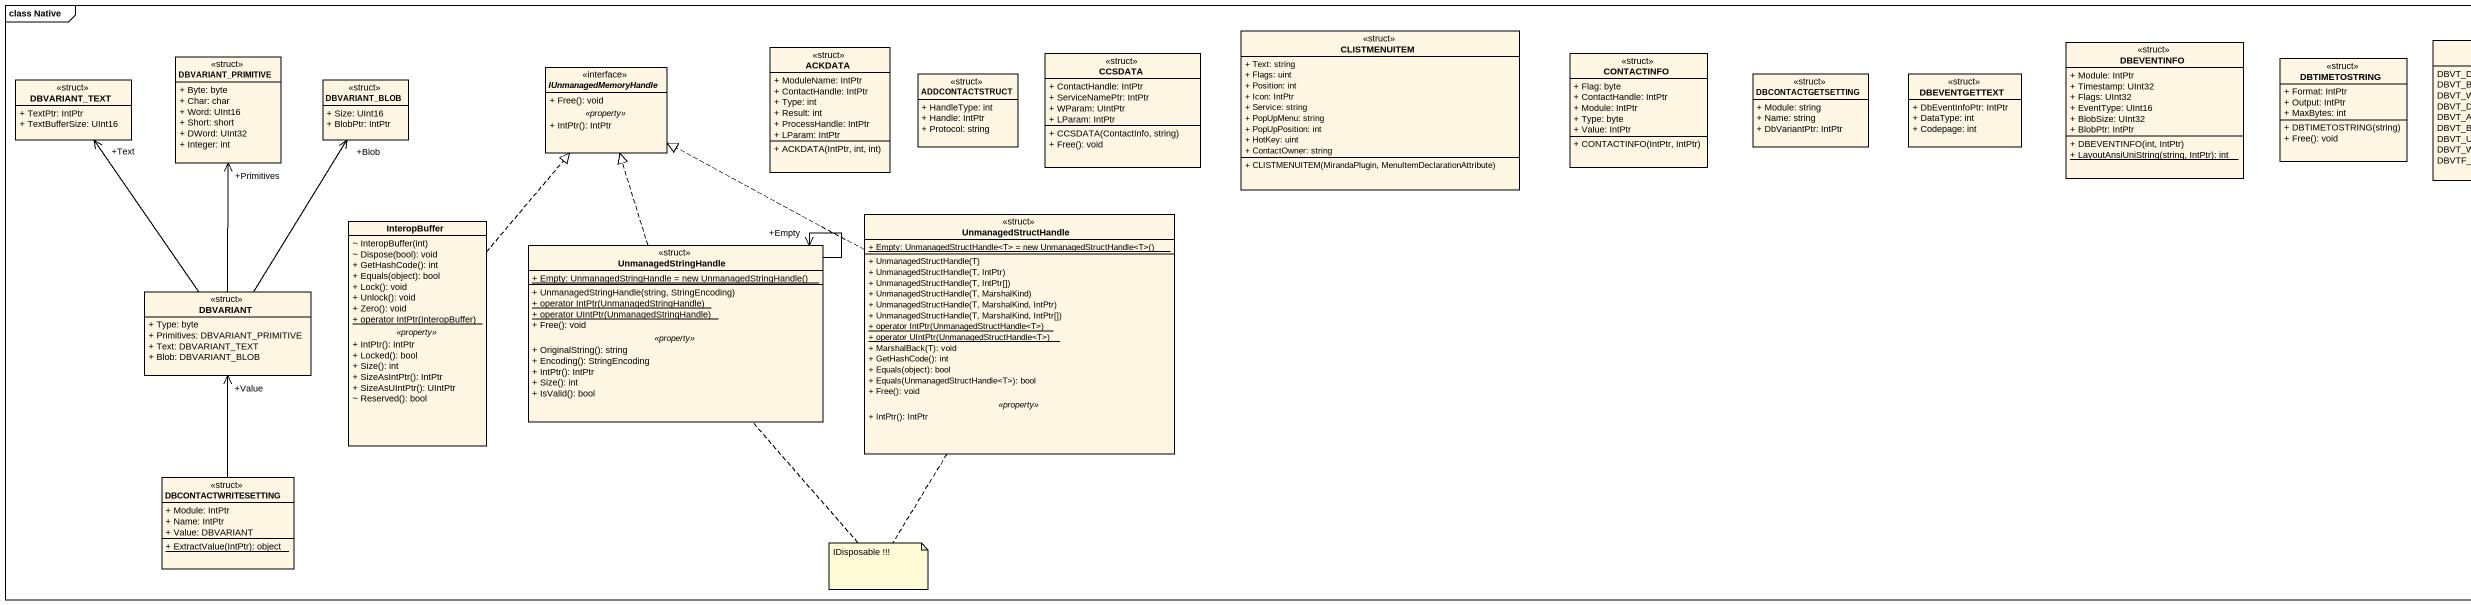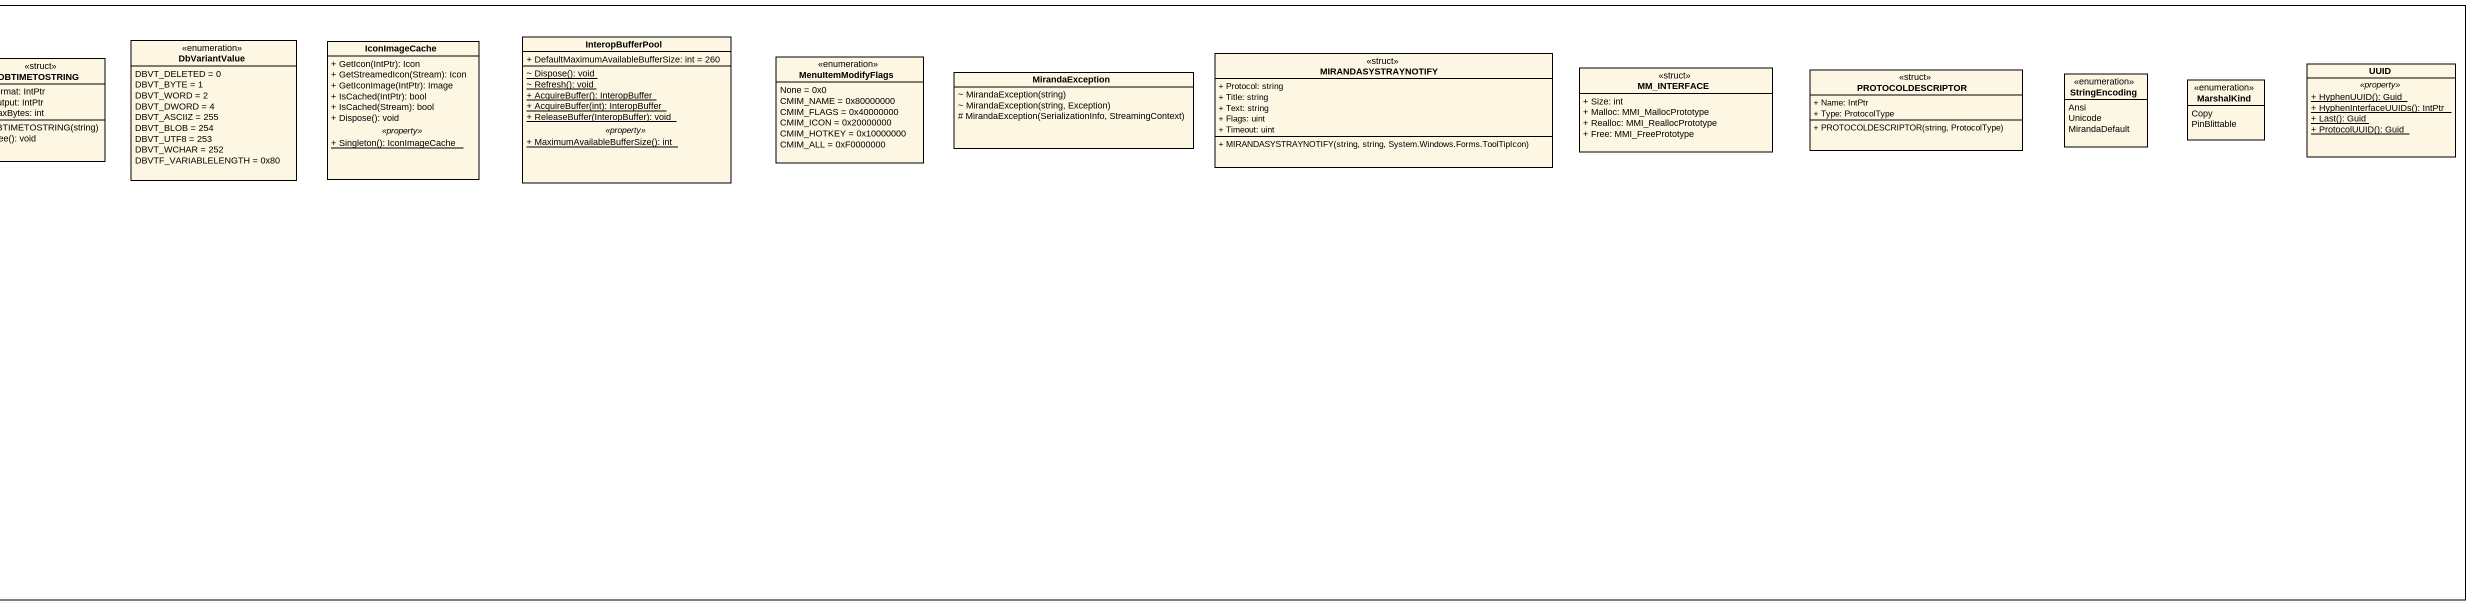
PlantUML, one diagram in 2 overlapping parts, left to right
@startuml
mainframe class Native
hide circle
hide empty members
skinparam classAttributeIconSize 0
class DBVARIANT_PRIMITIVE <<struct>> {
  + Byte: byte
  + Char: char
  + Word: UInt16
  + Short: short
  + DWord: UInt32
  + Integer: int
}
class ACKDATA <<struct>> {
  + ModuleName: IntPtr
  + ContactHandle: IntPtr
  + Type: int
  + Result: int
  + ProcessHandle: IntPtr
  + LParam: IntPtr
  + ACKDATA(IntPtr, int, int)
}
class CCSDATA <<struct>> {
  + ContactHandle: IntPtr
  + ServiceNamePtr: IntPtr
  + WParam: UIntPtr
  + LParam: IntPtr
  + CCSDATA(ContactInfo, string)
  + Free(): void
}
class CLISTMENUITEM <<struct>> {
  + Text: string
  + Flags: uint
  + Position: int
  + Icon: IntPtr
  + Service: string
  + PopUpMenu: string
  + PopUpPosition: int
  + HotKey: uint
  + ContactOwner: string
  + CLISTMENUITEM(MirandaPlugin, MenuItemDeclarationAttribute)
}
class CONTACTINFO <<struct>> {
  + Flag: byte
  + ContactHandle: IntPtr
  + Module: IntPtr
  + Type: byte
  + Value: IntPtr
  + CONTACTINFO(IntPtr, IntPtr)
}
class DBEVENTINFO <<struct>> {
  + Module: IntPtr
  + Timestamp: UInt32
  + Flags: UInt32
  + EventType: UInt16
  + BlobSize: UInt32
  + BlobPtr: IntPtr
  + DBEVENTINFO(int, IntPtr)
  {static} + LayoutAnsiUniString(string, IntPtr): int
}
class DBTIMETOSTRING <<struct>> {
  + Format: IntPtr
  + Output: IntPtr
  + MaxBytes: int
  + DBTIMETOSTRING(string)
  + Free(): void
}
enum DbVariantValue {
  DBVT_DELETED = 0
  DBVT_BYTE = 1
  DBVT_WORD = 2
  DBVT_DWORD = 4
  DBVT_ASCIIZ = 255
  DBVT_BLOB = 254
  DBVT_UTF8 = 253
  DBVT_WCHAR = 252
  DBVTF_VARIABLELENGTH = 0x80
}
class IconImageCache {
  + GetIcon(IntPtr): Icon
  + GetStreamedIcon(Stream): Icon
  + GetIconImage(IntPtr): Image
  + IsCached(IntPtr): bool
  + IsCached(Stream): bool
  + Dispose(): void
  .. <<property>> ..
  {static} + Singleton(): IconImageCache
}
class InteropBufferPool {
  + DefaultMaximumAvailableBufferSize: int = 260
  --
  {static} ~ Dispose(): void
  {static} ~ Refresh(): void
  {static} + AcquireBuffer(): InteropBuffer
  {static} + AcquireBuffer(int): InteropBuffer
  {static} + ReleaseBuffer(InteropBuffer): void
  .. <<property>> ..
  {static} + MaximumAvailableBufferSize(): int
}
enum MenuItemModifyFlags {
  None = 0x0
  CMIM_NAME = 0x80000000
  CMIM_FLAGS = 0x40000000
  CMIM_ICON = 0x20000000
  CMIM_HOTKEY = 0x10000000
  CMIM_ALL = 0xF0000000
}
class MIRANDASYSTRAYNOTIFY <<struct>> {
  + Protocol: string
  + Title: string
  + Text: string
  + Flags: uint
  + Timeout: uint
  + MIRANDASYSTRAYNOTIFY(string, string, System.Windows.Forms.ToolTipIcon)
}
class UUID {
  .. <<property>> ..
  {static} + HyphenUUID(): Guid
  {static} + HyphenInterfaceUUIDs(): IntPtr
  {static} + Last(): Guid
  {static} + ProtocolUUID(): Guid
}
class DBVARIANT_TEXT <<struct>> {
  + TextPtr: IntPtr
  + TextBufferSize: UInt16
}
class DBVARIANT_BLOB <<struct>> {
  + Size: UInt16
  + BlobPtr: IntPtr
}
interface IUnmanagedMemoryHandle <<interface>> {
  + Free(): void
  .. <<property>> ..
  + IntPtr(): IntPtr
}
class ADDCONTACTSTRUCT <<struct>> {
  + HandleType: int
  + Handle: IntPtr
  + Protocol: string
}
class DBCONTACTGETSETTING <<struct>> {
  + Module: string
  + Name: string
  + DbVariantPtr: IntPtr
}
class DBEVENTGETTEXT <<struct>> {
  + DbEventInfoPtr: IntPtr
  + DataType: int
  + Codepage: int
}
class MirandaException {
  ~ MirandaException(string)
  ~ MirandaException(string, Exception)
  # MirandaException(SerializationInfo, StreamingContext)
}
class MM_INTERFACE <<struct>> {
  + Size: int
  + Malloc: MMI_MallocPrototype
  + Realloc: MMI_ReallocPrototype
  + Free: MMI_FreePrototype
}
class PROTOCOLDESCRIPTOR <<struct>> {
  + Name: IntPtr
  + Type: ProtocolType
  + PROTOCOLDESCRIPTOR(string, ProtocolType)
}
enum StringEncoding {
  Ansi
  Unicode
  MirandaDefault
}
enum MarshalKind {
  Copy
  PinBlittable
}
class UnmanagedStructHandle <<struct>> {
  {static} {field} + Empty: UnmanagedStructHandle<T> = new UnmanagedStructHandle<T>()
  --
  + UnmanagedStructHandle(T)
  + UnmanagedStructHandle(T, IntPtr)
  + UnmanagedStructHandle(T, IntPtr[])
  + UnmanagedStructHandle(T, MarshalKind)
  + UnmanagedStructHandle(T, MarshalKind, IntPtr)
  + UnmanagedStructHandle(T, MarshalKind, IntPtr[])
  {static} + operator IntPtr(UnmanagedStructHandle<T>)
  {static} + operator UIntPtr(UnmanagedStructHandle<T>)
  + MarshalBack(T): void
  + GetHashCode(): int
  + Equals(object): bool
  + Equals(UnmanagedStructHandle<T>): bool
  + Free(): void
  .. <<property>> ..
  + IntPtr(): IntPtr
}
class InteropBuffer {
  ~ InteropBuffer(int)
  ~ Dispose(bool): void
  + GetHashCode(): int
  + Equals(object): bool
  + Lock(): void
  + Unlock(): void
  + Zero(): void
  {static} + operator IntPtr(InteropBuffer)
  .. <<property>> ..
  + IntPtr(): IntPtr
  + Locked(): bool
  + Size(): int
  + SizeAsIntPtr(): IntPtr
  + SizeAsUIntPtr(): UIntPtr
  ~ Reserved(): bool
}
class UnmanagedStringHandle <<struct>> {
  {static} {field} + Empty: UnmanagedStringHandle = new UnmanagedStringHandle()
  --
  + UnmanagedStringHandle(string, StringEncoding)
  {static} + operator IntPtr(UnmanagedStringHandle)
  {static} + operator UIntPtr(UnmanagedStringHandle)
  + Free(): void
  .. <<property>> ..
  + OriginalString(): string
  + Encoding(): StringEncoding
  + IntPtr(): IntPtr
  + Size(): int
  + IsValid(): bool
}
class DBVARIANT <<struct>> {
  + Type: byte
  + Primitives: DBVARIANT_PRIMITIVE
  + Text: DBVARIANT_TEXT
  + Blob: DBVARIANT_BLOB
}
class DBCONTACTWRITESETTING <<struct>> {
  + Module: IntPtr
  + Name: IntPtr
  + Value: DBVARIANT
  {static} + ExtractValue(IntPtr): object
}
UnmanagedStructHandle .left.|> IUnmanagedMemoryHandle
InteropBuffer .up.|> IUnmanagedMemoryHandle
UnmanagedStringHandle .up.|> IUnmanagedMemoryHandle
UnmanagedStringHandle --> "+Empty" UnmanagedStringHandle
DBVARIANT -up-> "+Primitives" DBVARIANT_PRIMITIVE
DBVARIANT -up-> "+Text" DBVARIANT_TEXT
DBVARIANT -up-> "+Blob" DBVARIANT_BLOB
DBCONTACTWRITESETTING -up-> "+Value" DBVARIANT
note as N1
  IDisposable !!!
end note
N1 .. UnmanagedStructHandle
N1 .. UnmanagedStringHandle
@enduml
